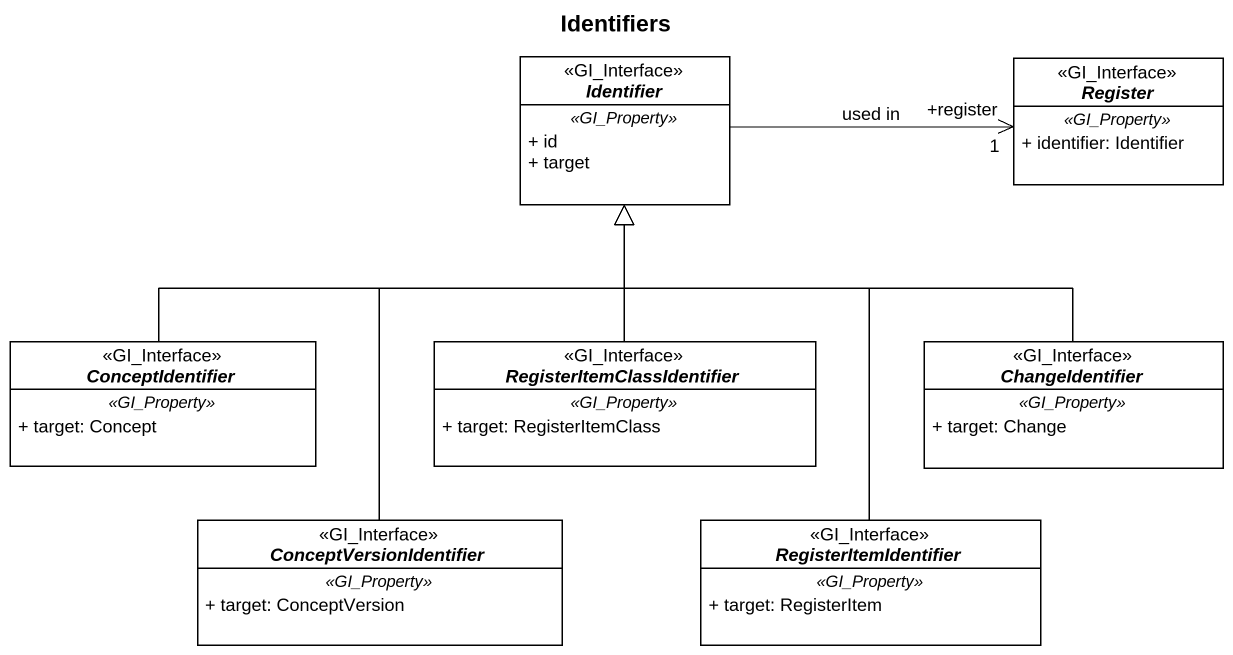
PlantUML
@startuml
title Identifiers
hide circle
hide empty members
skinparam classAttributeIconSize 0
interface Identifier <<GI_Interface>> #FFFFFF {
  .. <<GI_Property>> ..
  + id
  + target
}
interface Register <<GI_Interface>> #FFFFFF {
  .. <<GI_Property>> ..
  + identifier: Identifier
}
interface ConceptIdentifier <<GI_Interface>> #FFFFFF {
  .. <<GI_Property>> ..
  + target: Concept
}
interface RegisterItemClassIdentifier <<GI_Interface>> #FFFFFF {
  .. <<GI_Property>> ..
  + target: RegisterItemClass
}
interface ChangeIdentifier <<GI_Interface>> #FFFFFF {
  .. <<GI_Property>> ..
  + target: Change
}
interface ConceptVersionIdentifier <<GI_Interface>> #FFFFFF {
  .. <<GI_Property>> ..
  + target: ConceptVersion
}
interface RegisterItemIdentifier <<GI_Interface>> #FFFFFF {
  .. <<GI_Property>> ..
  + target: RegisterItem
}
Identifier -right-> "+register\n1" Register : used in
ConceptIdentifier -right-|> Identifier
RegisterItemClassIdentifier -up-|> Identifier
ChangeIdentifier -up-|> Identifier
ConceptVersionIdentifier -up-|> Identifier
RegisterItemIdentifier -up-|> Identifier
@enduml
